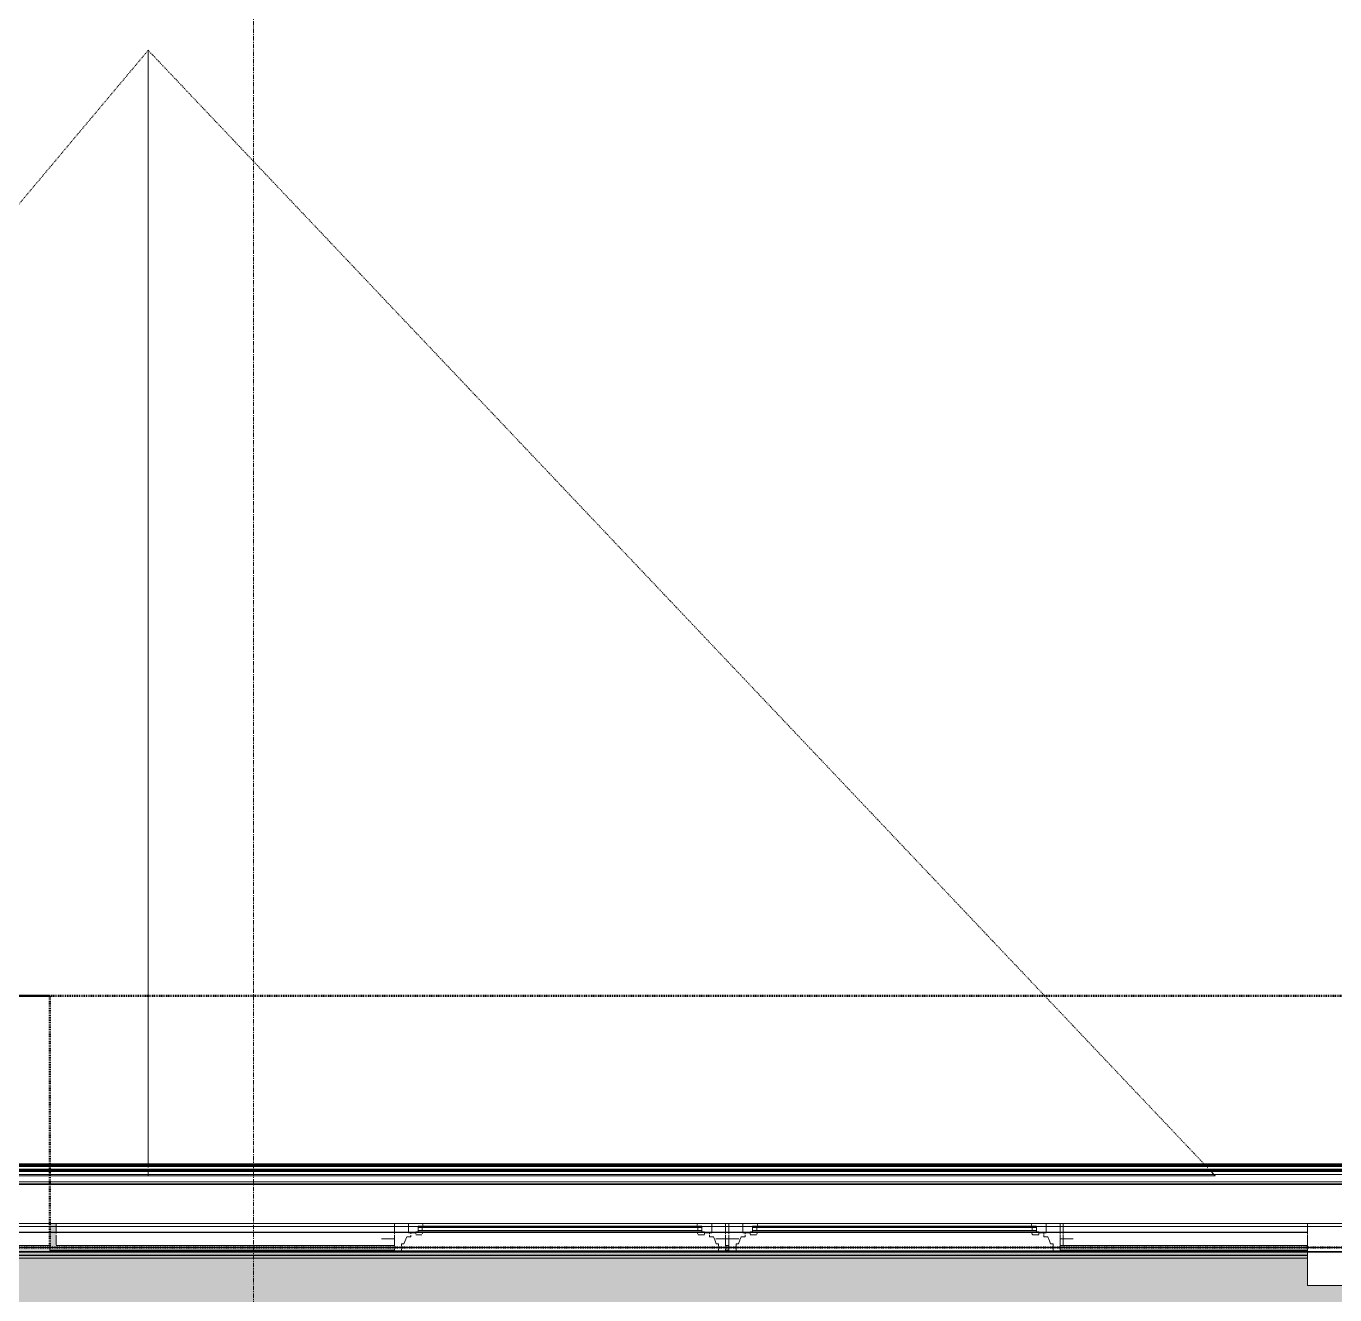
# Model space of a CAD drawing. Header units: inches. Extents: x -4218 to -1830, y 9757 to 12359.
# Drawn here: x -2526.4 to -2376.2, y 9974.8 to 10120.5 of the extents above; entities that cross this region are included whole.
import ezdxf

# ---------------------------------------------------------------- set-up
doc = ezdxf.new("R2010")
doc.units = ezdxf.units.IN
doc.header["$MEASUREMENT"] = 0
doc.linetypes.add('Dash 1_16_', pattern=[0.125, 0.0625, -0.0625])
doc.linetypes.add('Grid Line 1_2_', pattern=[0.875, 0.5, -0.125, 0.125, -0.125])
for name, color, linetype, lineweight in [('A-FLOR-PATT-1', 9, 'Continuous', 9), ('A-GENM', 5, 'Continuous', 9), ('A-GLAZ-1', 151, 'Continuous', 9), ('A-GLAZ-2', 151, 'Continuous', 20), ('A-ROOF', 132, 'Continuous', 13), ('A-ROOF-1', 253, 'Dash 1_16_', 9), ('A-ROOF-2', 254, 'Dash 1_16_', 9), ('A-ROOF-3', 7, 'Dash 1_16_', 9), ('A-WALL-1', 113, 'Continuous', 9), ('C-PROP-LINE-1', 91, 'Dash 1_16_', 50), ('S-GRID-1', 1, 'Grid Line 1_2_', 9)]:
    doc.layers.add(name, color=color, linetype=linetype, lineweight=lineweight)

# ---------------------------------------------------------------- blocks, each defined once
blk = doc.blocks.new('Basic Wall _ EXT - FIBER CEMENT - LARGE - ___-2505169-BACKGROUND - ROOF PLAN')
at = {"layer": 'A-WALL-1'}
for p, q in [((-2523.72, 9981.94), (-2484.14, 9981.94)), ((-2484.14, 9981.94), (-2523.72, 9981.94)), ((-2484.14, 9981.91), (-2523.72, 9981.91)), ((-2484.14, 9981.91), (-2523.72, 9981.91)), ((-2446.11, 9981.94), (-2445.74, 9981.94)), ((-2445.74, 9981.94), (-2446.11, 9981.94)), ((-2445.74, 9981.91), (-2446.11, 9981.91)), ((-2445.74, 9981.91), (-2446.11, 9981.91)), ((-2407.71, 9981.94), (-2379.31, 9981.94)), ((-2379.31, 9981.94), (-2407.71, 9981.94)), ((-2379.31, 9981.91), (-2407.71, 9981.91)), ((-2379.31, 9981.91), (-2407.71, 9981.91)), ((-2523.72, 9980.41), (-2523.72, 9980.36)), ((-2523.72, 9980.36), (-2523.72, 9980.41)), ((-2523.72, 9980.07), (-2523.72, 9979.9)), ((-2523.72, 9979.87), (-2523.72, 9980.07)), ((-2523.72, 9979.9), (-2523.72, 9979.87)), ((-2484.14, 9979.9), (-2523.72, 9979.9)), ((-2484.14, 9979.9), (-2523.72, 9979.9)), ((-2523.72, 9979.87), (-2484.14, 9979.87)), ((-2484.14, 9979.87), (-2523.72, 9979.87)), ((-2445.74, 9979.9), (-2446.11, 9979.9)), ((-2445.74, 9979.9), (-2446.11, 9979.9)), ((-2446.11, 9979.87), (-2445.74, 9979.87)), ((-2445.74, 9979.87), (-2446.11, 9979.87)), ((-2379.31, 9979.9), (-2407.71, 9979.9)), ((-2379.31, 9979.9), (-2407.71, 9979.9)), ((-2407.71, 9979.87), (-2379.31, 9979.87)), ((-2379.31, 9979.87), (-2407.71, 9979.87))]:
    blk.add_line(p, q, dxfattribs=at)
blk = doc.blocks.new('Basic Wall _ EXT - FIBER CEMENT - LARGE - ___-2162463-BACKGROUND - ROOF PLAN')
at = {"layer": 'A-WALL-1'}
for p, q in [((-2638.11, 9981.94), (-2379.31, 9981.94)), ((-2379.31, 9981.94), (-2638.11, 9981.94)), ((-2379.31, 9981.91), (-2638.11, 9981.91)), ((-2379.31, 9981.91), (-2638.11, 9981.91)), ((-2379.31, 9979.32), (-2638.11, 9979.32)), ((-2379.31, 9979.31), (-2638.11, 9979.31)), ((-2379.31, 9979.31), (-2638.11, 9979.31)), ((-2379.31, 9979.3), (-2638.11, 9979.3)), ((-2379.31, 9979.28), (-2638.11, 9979.28)), ((-2379.31, 9979.28), (-2638.11, 9979.28)), ((-2379.31, 9978.98), (-2638.11, 9978.98))]:
    blk.add_line(p, q, dxfattribs=at)
blk = doc.blocks.new('Basic Wall _ EXT - FIBER CEMENT - SMALL - ___-2145937-BACKGROUND - ROOF PLAN')
at = {"layer": 'A-WALL-1'}
for p, q in [((-2076.67, 9988.94), (-3851.97, 9988.94)), ((-2076.72, 9988.99), (-3851.93, 9988.99)), ((-2076.73, 9989), (-3851.92, 9989)), ((-2076.8, 9989.07), (-3851.85, 9989.07)), ((-2076.79, 9989.06), (-3851.85, 9989.06)), ((-2076.8, 9989.06), (-3851.85, 9989.06)), ((-2077.74, 9989.06), (-3851.84, 9989.06)), ((-2076.83, 9989.09), (-3851.82, 9989.09)), ((-2076.86, 9989.13), (-3851.78, 9989.13)), ((-2076.94, 9989.21), (-3851.71, 9989.21)), ((-2077.23, 9989.49), (-3851.42, 9989.49)), ((-2077.3, 9989.56), (-3851.35, 9989.56)), ((-2077.42, 9989.69), (-3851.22, 9989.69)), ((-2077.53, 9989.8), (-3851.11, 9989.8)), ((-2075.17, 9987.44), (-3853.48, 9987.44)), ((-2075.17, 9987.44), (-3853.48, 9987.44)), ((-2075.25, 9987.51), (-3853.4, 9987.51)), ((-2075.25, 9987.51), (-3853.4, 9987.51)), ((-3853.2, 9987.72), (-2075.45, 9987.72)), ((-2075.45, 9987.72), (-3853.2, 9987.72)), ((-3852.33, 9988.59), (-2076.32, 9988.59)), ((-2076.32, 9988.59), (-3852.33, 9988.59)), ((-2070.35, 9982.61), (-3858.3, 9982.61)), ((-2070.35, 9982.61), (-3858.3, 9982.61)), ((-2067.46, 9979.73), (-3861.19, 9979.73)), ((-3860.73, 9980.19), (-2067.92, 9980.19)), ((-2067.92, 9980.19), (-3860.73, 9980.19)), ((-2067.92, 9980.19), (-3860.73, 9980.19)), ((-2067.39, 9979.66), (-3861.25, 9979.66))]:
    blk.add_line(p, q, dxfattribs=at)
blk = doc.blocks.new('Window-Double_Hung-Andersen-400_Series-Tilt_Wash - DOUBLE HUNG - COTTAGE - 3RD FLOOR-2888871-BACKGROUND - ROOF PLAN')
at = {"layer": 'A-GLAZ-1'}
for p, q in [((-16.29, -2.13), (-15.7, -2.13)), ((-16.29, -2.5), (-15.7, -2.5)), ((-15.82, -2.5), (-15.82, -2.13)), ((-15.7, -2), (15.7, -2)), ((-15.7, -2.13), (15.7, -2.13)), ((-15.7, -2.5), (15.7, -2.5)), ((-15.7, -2.63), (15.7, -2.63)), ((16.29, -2.13), (15.7, -2.13)), ((16.29, -2.5), (15.7, -2.5)), ((15.82, -2.5), (15.82, -2.13))]:
    blk.add_line(p, q, dxfattribs=at)
at = {"layer": 'A-GLAZ-2'}
for p, q in [((-19.01, -2.01), (-19.01, -1.69)), ((-19.01, -2.69), (-19.01, -2.01)), ((-19.01, -2.89), (-19.01, -2.72)), ((-19.01, -3.57), (-19.01, -3)), ((-17.42, -2.01), (-17.42, -1.69)), ((-17.42, -2.69), (-17.42, -2.01)), ((-17.42, -2.75), (-16.57, -2.75)), ((-17.14, -2.89), (-17.14, -2.75)), ((-17.14, -3.19), (-17.14, -3)), ((-16.57, -2.63), (-16.57, -2.69)), ((-15.7, -2.63), (-16.57, -2.63)), ((-16.57, -2.72), (-16.57, -2.89)), ((-15.86, -2.97), (-16.57, -2.97)), ((-15.7, -2), (-16.29, -2)), ((-16.29, -2.63), (-16.29, -2.01)), ((-15.82, -2.89), (-15.74, -2.72)), ((-15.78, -1.69), (-15.7, -2)), ((-15.73, -2.69), (-15.7, -2.63)), ((15.78, -1.69), (15.7, -2)), ((15.7, -2), (16.29, -2)), ((15.73, -2.69), (15.7, -2.63)), ((15.7, -2.63), (16.57, -2.63)), ((15.82, -2.89), (15.74, -2.72)), ((15.84, -2.94), (15.82, -2.9)), ((15.86, -2.97), (16.57, -2.97)), ((16.29, -2.63), (16.29, -2.01)), ((16.57, -2.63), (16.57, -2.69)), ((16.57, -2.72), (16.57, -2.89)), ((17.42, -2.75), (16.57, -2.75)), ((16.57, -2.9), (16.57, -2.94)), ((17.14, -2.89), (17.14, -2.75)), ((17.14, -2.94), (17.14, -2.9)), ((17.14, -3.19), (17.14, -3)), ((17.42, -2.01), (17.42, -1.69)), ((17.42, -2.69), (17.42, -2.01)), ((19.01, -1.69), (19.01, -2.01)), ((19.01, -2.01), (19.01, -2.69)), ((19.01, -2.72), (19.01, -2.89)), ((19.01, -2.9), (19.01, -2.94)), ((19.01, -3), (19.01, -3.66)), ((-19.01, -3.44), (-20.51, -3.44)), ((-19.01, -4.11), (-19.01, -3.57)), ((-19.01, -4.21), (-19.01, -4.16)), ((-19.01, -4.27), (-19.01, -4.22)), ((-19.01, -4.39), (-19.01, -4.34)), ((-18.2, -4), (-17.92, -4)), ((-18.2, -4.11), (-18.2, -4)), ((-18.2, -4.21), (-18.2, -4.16)), ((-18.2, -4.27), (-18.2, -4.22)), ((-18.2, -4.39), (-18.2, -4.34)), ((-17.92, -4), (-17.76, -3.58)), ((-17.76, -3.57), (-17.61, -3.19)), ((-17.61, -3.19), (-17.14, -3.19)), ((17.61, -3.19), (17.14, -3.19)), ((17.79, -3.65), (17.61, -3.19)), ((17.92, -4), (17.79, -3.66)), ((18.2, -4), (17.92, -4)), ((18.2, -4.11), (18.2, -4)), ((18.2, -4.21), (18.2, -4.16)), ((18.2, -4.27), (18.2, -4.22)), ((18.2, -4.39), (18.2, -4.34)), ((19.01, -3.44), (20.51, -3.44)), ((19.01, -3.66), (19.01, -4.11)), ((19.01, -4.16), (19.01, -4.21)), ((19.01, -4.22), (19.01, -4.27)), ((19.01, -4.34), (19.01, -4.39)), ((-19.01, -4.81), (-19.01, -4.56)), ((19.01, -4.81), (-19.01, -4.81)), ((-18.2, -4.81), (-18.2, -4.56)), ((18.2, -4.81), (18.2, -4.56)), ((19.01, -4.56), (19.01, -4.81))]:
    blk.add_line(p, q, dxfattribs=at)
blk = doc.blocks.new('Window-Double_Hung-Andersen-400_Series-Tilt_Wash - DOUBLE HUNG - COTTAGE - 3RD FLOOR-V79-BACKGROUND - ROOF PLAN')
at = {"layer": 'A-GLAZ-1'}
for p, q in [((-16.29, -2.13), (-15.7, -2.13)), ((-16.29, -2.5), (-15.7, -2.5)), ((-15.82, -2.5), (-15.82, -2.13)), ((-15.7, -2), (15.7, -2)), ((-15.7, -2.13), (15.7, -2.13)), ((-15.7, -2.5), (15.7, -2.5)), ((-15.7, -2.63), (15.7, -2.63)), ((16.29, -2.13), (15.7, -2.13)), ((16.29, -2.5), (15.7, -2.5)), ((15.82, -2.5), (15.82, -2.13))]:
    blk.add_line(p, q, dxfattribs=at)
at = {"layer": 'A-GLAZ-2'}
for p, q in [((-19.01, -2.01), (-19.01, -1.69)), ((-19.01, -2.69), (-19.01, -2.01)), ((-19.01, -2.88), (-19.01, -2.72)), ((-19.01, -3.48), (-19.01, -3)), ((-17.42, -2.01), (-17.42, -1.69)), ((-17.42, -2.69), (-17.42, -2.01)), ((-17.42, -2.75), (-16.57, -2.75)), ((-17.14, -2.88), (-17.14, -2.75)), ((-17.14, -3.19), (-17.14, -3)), ((-16.57, -2.63), (-16.57, -2.69)), ((-15.7, -2.63), (-16.57, -2.63)), ((-16.57, -2.72), (-16.57, -2.88)), ((-15.86, -2.97), (-16.57, -2.97)), ((-15.7, -2), (-16.29, -2)), ((-16.29, -2.63), (-16.29, -2.01)), ((-15.82, -2.88), (-15.74, -2.72)), ((-15.78, -1.69), (-15.7, -2)), ((-15.73, -2.69), (-15.7, -2.63)), ((15.78, -1.69), (15.7, -2)), ((15.7, -2), (16.29, -2)), ((15.73, -2.69), (15.7, -2.63)), ((15.7, -2.63), (16.57, -2.63)), ((15.82, -2.89), (15.74, -2.72)), ((15.86, -2.97), (16.57, -2.97)), ((16.29, -2.63), (16.29, -2.01)), ((16.57, -2.63), (16.57, -2.69)), ((16.57, -2.72), (16.57, -2.89)), ((17.42, -2.75), (16.57, -2.75)), ((17.14, -2.89), (17.14, -2.75)), ((17.14, -3.19), (17.14, -3)), ((17.42, -2.01), (17.42, -1.69)), ((17.42, -2.69), (17.42, -2.01)), ((19.01, -1.69), (19.01, -2.01)), ((19.01, -2.01), (19.01, -2.69)), ((19.01, -2.72), (19.01, -2.89)), ((19.01, -3), (19.01, -3.57)), ((-19.01, -3.44), (-20.51, -3.44)), ((-19.01, -4.11), (-19.01, -3.49)), ((-19.01, -4.21), (-19.01, -4.16)), ((-19.01, -4.27), (-19.01, -4.22)), ((-19.01, -4.39), (-19.01, -4.34)), ((-18.2, -4), (-17.92, -4)), ((-18.2, -4.11), (-18.2, -4)), ((-18.2, -4.21), (-18.2, -4.16)), ((-18.2, -4.27), (-18.2, -4.22)), ((-18.2, -4.39), (-18.2, -4.34)), ((-17.92, -4), (-17.72, -3.49)), ((-17.72, -3.48), (-17.61, -3.19)), ((-17.61, -3.19), (-17.14, -3.19)), ((17.61, -3.19), (17.14, -3.19)), ((17.75, -3.57), (17.61, -3.19)), ((17.92, -4), (17.76, -3.57)), ((18.2, -4), (17.92, -4)), ((18.2, -4.11), (18.2, -4)), ((18.2, -4.21), (18.2, -4.16)), ((18.2, -4.27), (18.2, -4.22)), ((18.2, -4.39), (18.2, -4.34)), ((19.01, -3.44), (20.51, -3.44)), ((19.01, -3.57), (19.01, -4.11)), ((19.01, -4.16), (19.01, -4.21)), ((19.01, -4.22), (19.01, -4.27)), ((19.01, -4.34), (19.01, -4.39)), ((-19.01, -4.81), (-19.01, -4.56)), ((19.01, -4.81), (-19.01, -4.81)), ((-18.2, -4.81), (-18.2, -4.56)), ((18.2, -4.81), (18.2, -4.56)), ((19.01, -4.56), (19.01, -4.81))]:
    blk.add_line(p, q, dxfattribs=at)
blk = doc.blocks.new('Family1 - SCUPPER-V152-BACKGROUND - ROOF PLAN')
at = {"layer": 'A-GENM'}
for p, q in [((-5, 8.81), (5, 8.81)), ((-5, 4.97), (-5, 8.81)), ((5, 8.81), (5, 4.97)), ((-5, 4.56), (-5, 4.97)), ((5, 4.97), (5, 4.56)), ((-5, 4.34), (-5, 4.39)), ((-5, 4.28), (-5, 4.33)), ((-5, 4.22), (-5, 4.27)), ((-5, 4.16), (-5, 4.21)), ((-5, 3), (-5, 4.11)), ((5, 4.39), (5, 4.34)), ((5, 4.33), (5, 4.28)), ((5, 4.27), (5, 4.22)), ((5, 4.21), (5, 4.16)), ((5, 4.11), (5, 3)), ((-5, 2.9), (-5, 2.94)), ((-5, 2.01), (-5, 2.89)), ((-5, 1.69), (-5, 2.01)), ((5, 2.94), (5, 2.9)), ((5, 2.89), (5, 2.01)), ((5, 2.01), (5, 1.69))]:
    blk.add_line(p, q, dxfattribs=at)
blk = doc.blocks.new('Family - ___-2835860-BACKGROUND - ROOF PLAN')
at = {"layer": 'C-PROP-LINE-1'}
for p, q in [((-2523.72, 10009.09), (-2636.92, 10009.09)), ((-2523.72, 9980.19), (-2523.72, 10009.09)), ((-2067.55, 9980.19), (-2523.72, 9980.19))]:
    blk.add_line(p, q, dxfattribs=at)
blk = doc.blocks.new('Family - ___-2835903-BACKGROUND - ROOF PLAN')
at = {"layer": 'C-PROP-LINE-1'}
blk.add_line((-2096.45, 10009.09), (-3831.82, 10009.09), dxfattribs=at)
blk = doc.blocks.new('Family - ___-2835932-BACKGROUND - ROOF PLAN')
at = {"layer": 'C-PROP-LINE-1'}
blk.add_line((-2067.55, 9980.19), (-3860.72, 9980.19), dxfattribs=at)

msp = doc.modelspace()

# ---------------------------------------------------------------- hatches: boundary and pattern name
at = {"layer": 'A-FLOR-PATT-1'}
h = msp.add_hatch(dxfattribs=at)
h.set_pattern_fill('FP_4', color=256, style=0, pattern_type=2)
h.set_pattern_definition([(0, (0, 0), (15.36, 3.84), [1.267, -10.253, 1.267, -10.253, -61.44]), (0, (0, 0), (15.36, 3.84), [-23.04, 1.267, -21.773, 1.267, -10.253, -26.88]), (0, (0, 0), (15.36, 3.84), [-57.6, 1.267, -6.413, 1.267, -17.933]), (120, (5.76, 1.92), (-11.0055376, 11.3821502), [1.267, -10.253, 1.267, -10.253, -61.44]), (120, (5.76, 1.92), (-11.0055376, 11.3821502), [-23.04, 1.267, -21.773, 1.267, -10.253, -26.88]), (120, (5.76, 1.92), (-11.0055376, 11.3821502), [-57.6, 1.267, -6.413, 1.267, -17.933]), (240, (7.68, 9.6), (-4.3544624, -15.2221502), [1.267, -10.253, 1.267, -10.253, -61.44]), (240, (7.68, 9.6), (-4.3544624, -15.2221502), [-23.04, 1.267, -21.773, 1.267, -10.253, -26.88]), (240, (7.68, 9.6), (-4.3544624, -15.2221502), [-57.6, 1.267, -6.413, 1.267, -17.933])])
h.paths.add_polyline_path([(-2597.22, 9888.19), (-2594.55, 9888.19), (-2594.55, 9889.69), (-2594.5, 9889.68), (-2594.34, 9889.48), (-2594.27, 9888.51), (-2591.82, 9888.51), (-2591.76, 9889.48), (-2591.55, 9889.69), (-2591.55, 9888.19), (-2556.21, 9888.19), (-2556.21, 9889.69), (-2556.16, 9889.68), (-2556, 9889.48), (-2555.94, 9888.51), (-2553.49, 9888.51), (-2553.42, 9889.48), (-2553.21, 9889.69), (-2553.21, 9888.19), (-2517.87, 9888.19), (-2517.87, 9889.69), (-2517.83, 9889.68), (-2517.66, 9889.48), (-2517.6, 9888.51), (-2515.15, 9888.51), (-2515.09, 9889.48), (-2514.87, 9889.69), (-2514.87, 9888.19), (-2479.54, 9888.19), (-2479.54, 9889.69), (-2479.49, 9889.68), (-2479.33, 9889.48), (-2479.26, 9888.51), (-2476.81, 9888.51), (-2476.75, 9889.48), (-2476.54, 9889.69), (-2476.54, 9888.19), (-2441.2, 9888.19), (-2441.2, 9889.69), (-2441.15, 9889.68), (-2440.99, 9889.48), (-2440.93, 9888.51), (-2438.48, 9888.51), (-2438.41, 9889.48), (-2438.2, 9889.69), (-2438.2, 9888.19), (-2402.86, 9888.19), (-2402.86, 9889.69), (-2402.82, 9889.68), (-2402.65, 9889.48), (-2402.59, 9888.51), (-2400.14, 9888.51), (-2400.08, 9889.48), (-2399.86, 9889.69), (-2399.86, 9888.19), (-2364.53, 9888.19), (-2364.53, 9889.69), (-2364.48, 9889.68), (-2364.32, 9889.48), (-2364.25, 9888.51), (-2361.8, 9888.51), (-2361.74, 9889.48), (-2361.53, 9889.69), (-2361.53, 9888.19), (-2326.19, 9888.19), (-2326.19, 9889.69), (-2326.14, 9889.68), (-2325.98, 9889.48), (-2325.92, 9888.51), (-2323.47, 9888.51), (-2323.4, 9889.48), (-2323.19, 9889.69), (-2323.19, 9888.19), (-2287.85, 9888.19), (-2287.85, 9889.69), (-2287.81, 9889.68), (-2287.64, 9889.48), (-2287.58, 9888.51), (-2285.13, 9888.51), (-2285.06, 9889.48), (-2284.85, 9889.69), (-2284.85, 9888.19), (-2253.92, 9888.19), (-2253.92, 9926.58), (-2330.14, 9926.59), (-2330.14, 9954.99), (-2369.12, 9954.99), (-2369.12, 9980.44), (-2369.31, 9980.41), (-2369.31, 9975.81), (-2379.31, 9975.81), (-2379.31, 9980.44), (-2407.71, 9980.41), (-2407.71, 9979.81), (-2445.74, 9979.81), (-2445.74, 9980.44), (-2446.11, 9980.41), (-2446.11, 9979.81), (-2484.14, 9979.81), (-2484.14, 9980.44), (-2522.97, 9980.48), (-2522.97, 9982.94), (-2523.72, 9982.94), (-2523.72, 9980.44), (-2632.32, 9980.41), (-2632.32, 9888.51), (-2630.16, 9888.51), (-2630.1, 9889.48), (-2629.88, 9889.69), (-2629.88, 9888.19)], flags=0)
h.paths.add_polyline_path([(-2093.17, 9888.19), (-2057.83, 9888.19), (-2057.83, 9889.69), (-2057.79, 9889.68), (-2057.62, 9889.48), (-2057.56, 9888.51), (-2055.11, 9888.51), (-2055.04, 9889.48), (-2054.83, 9889.69), (-2054.83, 9888.19), (-2019.5, 9888.19), (-2019.5, 9889.69), (-2019.45, 9889.68), (-2019.29, 9889.48), (-2019.22, 9888.51), (-2016.77, 9888.51), (-2016.71, 9889.48), (-2016.5, 9889.69), (-2016.5, 9888.19), (-1981.16, 9888.19), (-1981.16, 9889.69), (-1981.11, 9889.68), (-1980.95, 9889.48), (-1980.89, 9888.51), (-1978.44, 9888.51), (-1978.37, 9889.48), (-1978.16, 9889.69), (-1978.16, 9888.19), (-1944.32, 9888.19), (-1944.32, 9889.69), (-1944.28, 9889.68), (-1944.11, 9889.48), (-1944.05, 9888.51), (-1941.6, 9888.51), (-1941.52, 9889.49), (-1941.32, 9889.74), (-1941.32, 10011.59), (-2067.8, 10011.59), (-2067.84, 9980.44), (-2069.86, 9980.41), (-2069.86, 9979.19), (-2098.7, 9979.15), (-2098.7, 9888.19), (-2096.17, 9888.19), (-2096.17, 9889.69), (-2096.12, 9889.68), (-2095.96, 9889.48), (-2095.9, 9888.51), (-2093.45, 9888.51), (-2093.38, 9889.48), (-2093.17, 9889.69), (-2093.17, 9889.48)], flags=0)
h.paths.add_polyline_path([(-3329.12, 9935.19), (-3329.12, 9980.44), (-3367.71, 9980.41), (-3367.71, 9979.81), (-3405.74, 9979.81), (-3405.74, 9980.44), (-3444.51, 9980.41), (-3444.51, 9979.81), (-3482.54, 9979.81), (-3482.54, 9980.44), (-3549.34, 9980.4), (-3549.34, 9975.81), (-3559.34, 9975.81), (-3559.34, 9980.44), (-3559.71, 9980.4), (-3559.71, 9979.81), (-3597.74, 9979.83), (-3597.74, 9980.44), (-3637.46, 9980.4), (-3637.46, 9979.83), (-3598.29, 9979.83), (-3598.27, 9977.83), (-3597.92, 9977.83), (-3597.92, 9935.19), (-3334.6, 9935.19)], flags=0)
h.paths.add_polyline_path([(-3759.32, 9935.19), (-3711.97, 9935.19), (-3711.97, 9973.09), (-3759.65, 9973.09), (-3759.65, 9979.25), (-3829.32, 9979.25), (-3829.32, 9946.44), (-3830.89, 9946.44), (-3830.89, 9944.94), (-3823.32, 9944.94), (-3823.32, 9946.44), (-3823.28, 9946.43), (-3823.11, 9946.23), (-3823.05, 9945.26), (-3820.6, 9945.26), (-3820.53, 9946.23), (-3820.32, 9946.44), (-3820.32, 9944.94), (-3821.82, 9944.94), (-3821.82, 9944.19), (-3830.89, 9944.19), (-3830.88, 9943.19), (-3759.32, 9943.19)], flags=0)
h.paths.add_polyline_path([(-3673.59, 9979.83), (-3673.59, 9980.44), (-3674.72, 9980.4), (-3674.72, 9979.83)], flags=0)

# ---------------------------------------------------------------- linework, layer by layer
at = {"layer": 'A-ROOF'}
for p, q in [((-2512.41, 10117.7), (-2512.41, 9989.57)), ((-2512.41, 9989.4), (-2512.41, 9989.33))]:
    msp.add_line(p, q, dxfattribs=at)
at = {"layer": 'A-ROOF-1'}
msp.add_line((-3761.95, 9982.94), (-2076.17, 9982.94), dxfattribs=at)
at = {"layer": 'A-ROOF-2'}
for p, q in [((-2390.82, 9989.4), (-2390.75, 9989.33)), ((-2390.39, 9988.95), (-2390.34, 9988.9)), ((-2390.33, 9988.89), (-2389.91, 9988.44))]:
    msp.add_line(p, q, dxfattribs=at)
at = {"layer": 'A-ROOF-3'}
for p, q in [((-2620.03, 9989.57), (-2512.41, 10117.7)), ((-2512.41, 10117.7), (-2390.97, 9989.57))]:
    msp.add_line(p, q, dxfattribs=at)
at = {"layer": 'A-WALL-1'}
for p, q in [((-3851.85, 9989.06), (-2076.8, 9989.06)), ((-2512.41, 9988.91), (-2512.41, 9988.95)), ((-2512.41, 9988.44), (-2512.41, 9988.89)), ((-2390.34, 9988.9), (-2390.39, 9988.95)), ((-2389.91, 9988.44), (-2390.33, 9988.89)), ((-2620.97, 9988.44), (-2389.91, 9988.44)), ((-2076.17, 9982.94), (-3761.95, 9982.94)), ((-2522.97, 9981.94), (-2522.97, 9982.94)), ((-2484.14, 9982.94), (-2484.14, 9981.94)), ((-2446.11, 9981.94), (-2446.11, 9982.94)), ((-2445.74, 9982.94), (-2445.74, 9981.94)), ((-2407.71, 9981.94), (-2407.71, 9982.94)), ((-2407.34, 9982.94), (-2407.34, 9981.94)), ((-2379.31, 9982.94), (-2379.31, 9981.74)), ((-2522.97, 9981.79), (-2522.97, 9981.91)), ((-2522.97, 9981.24), (-2522.97, 9981.62)), ((-2522.97, 9980.52), (-2522.97, 9981.23)), ((-2484.14, 9981.91), (-2484.14, 9981.74)), ((-2484.14, 9981.62), (-2484.14, 9981.15)), ((-2446.11, 9981.74), (-2446.11, 9981.91)), ((-2446.11, 9981.06), (-2446.11, 9981.62)), ((-2445.74, 9981.91), (-2445.74, 9981.74)), ((-2445.74, 9981.62), (-2445.74, 9981.06)), ((-2407.71, 9981.74), (-2407.71, 9981.91)), ((-2407.71, 9981.68), (-2407.71, 9981.73)), ((-2407.71, 9980.97), (-2407.71, 9981.62)), ((-2407.34, 9981.91), (-2407.34, 9981.74)), ((-2407.34, 9981.73), (-2407.34, 9981.68)), ((-2407.34, 9981.62), (-2407.34, 9980.97)), ((-2379.31, 9981.73), (-2379.31, 9981.68)), ((-2379.31, 9981.62), (-2379.31, 9980.52)), ((-3860.72, 9980.19), (-2067.92, 9980.19)), ((-2648.11, 9980.19), (-2067.92, 9980.19)), ((-2523.72, 9980.44), (-2636.92, 9980.44)), ((-2523.72, 9980.41), (-2523.72, 9980.36)), ((-2484.14, 9980.44), (-2522.97, 9980.44)), ((-2484.14, 9981.14), (-2484.14, 9980.52)), ((-2484.14, 9980.47), (-2484.14, 9980.42)), ((-2484.14, 9980.41), (-2484.14, 9980.36)), ((-2484.14, 9980.28), (-2484.14, 9980.24)), ((-2446.11, 9980.52), (-2446.11, 9981.05)), ((-2446.11, 9980.42), (-2446.11, 9980.47)), ((-2445.74, 9980.44), (-2446.11, 9980.44)), ((-2446.11, 9980.36), (-2446.11, 9980.41)), ((-2446.11, 9980.24), (-2446.11, 9980.28)), ((-2445.74, 9981.05), (-2445.74, 9980.52)), ((-2445.74, 9980.47), (-2445.74, 9980.42)), ((-2445.74, 9980.41), (-2445.74, 9980.36)), ((-2445.74, 9980.28), (-2445.74, 9980.24)), ((-2407.34, 9981.19), (-2407.71, 9981.19)), ((-2407.71, 9980.52), (-2407.71, 9980.97)), ((-2407.71, 9980.42), (-2407.71, 9980.47)), ((-2379.31, 9980.44), (-2407.71, 9980.44)), ((-2407.71, 9980.36), (-2407.71, 9980.41)), ((-2407.71, 9980.24), (-2407.71, 9980.28)), ((-2407.34, 9980.52), (-2407.34, 9980.96)), ((-2407.34, 9980.42), (-2407.34, 9980.47)), ((-2407.34, 9980.36), (-2407.34, 9980.41)), ((-2407.34, 9980.24), (-2407.34, 9980.28)), ((-2379.31, 9980.47), (-2379.31, 9980.42)), ((-2379.31, 9980.41), (-2379.31, 9980.36)), ((-2379.31, 9980.34), (-2379.31, 9980.29)), ((-2379.31, 9980.28), (-2379.31, 9980.23))]:
    msp.add_line(p, q, dxfattribs=at)
at = {"layer": 'S-GRID-1'}
msp.add_line((-2500.32, 9836.18), (-2500.32, 12310.35), dxfattribs=at)

# ---------------------------------------------------------------- block references
at = {"layer": 'A-GENM', "rotation": 180}
msp.add_blockref('Family1 - SCUPPER-V152-BACKGROUND - ROOF PLAN', (-2374.31, 9984.63), dxfattribs=at)
at = {"layer": 'A-GLAZ-1'}
for name, p in [('Window-Double_Hung-Andersen-400_Series-Tilt_Wash - DOUBLE HUNG - COTTAGE - 3RD FLOOR-V79-BACKGROUND - ROOF PLAN', (-2465.12, 9984.63)), ('Window-Double_Hung-Andersen-400_Series-Tilt_Wash - DOUBLE HUNG - COTTAGE - 3RD FLOOR-2888871-BACKGROUND - ROOF PLAN', (-2426.72, 9984.63))]:
    msp.add_blockref(name, p, dxfattribs=at)
at = {"layer": 'A-WALL-1'}
for name in ['Basic Wall _ EXT - FIBER CEMENT - SMALL - ___-2145937-BACKGROUND - ROOF PLAN', 'Basic Wall _ EXT - FIBER CEMENT - LARGE - ___-2162463-BACKGROUND - ROOF PLAN', 'Basic Wall _ EXT - FIBER CEMENT - LARGE - ___-2505169-BACKGROUND - ROOF PLAN']:
    msp.add_blockref(name, (0, 0), dxfattribs=at)
at = {"layer": 'C-PROP-LINE-1'}
for name in ['Family - ___-2835860-BACKGROUND - ROOF PLAN', 'Family - ___-2835932-BACKGROUND - ROOF PLAN', 'Family - ___-2835903-BACKGROUND - ROOF PLAN']:
    msp.add_blockref(name, (0, 0), dxfattribs=at)

doc.saveas('drawing.dxf')
